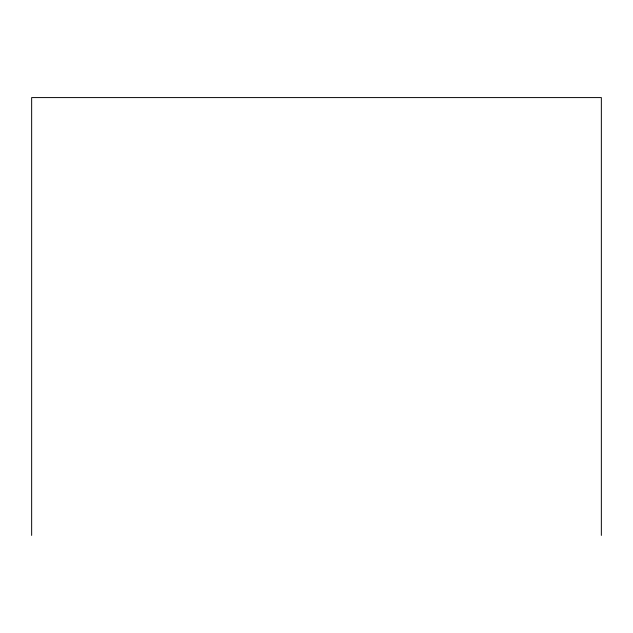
<?xml version="1.0" encoding="UTF-8"?>
<svg xmlns="http://www.w3.org/2000/svg" width="633" height="633" viewBox="0 0 633 633"><rect width="100%" height="100%" fill="white"/><g stroke="black" fill="none" stroke-linecap="round" stroke-linejoin="round"><path stroke-width="0.95" d="M601.35 535.415L601.35 97.585L31.65 97.585L31.65 535.415"/></g></svg>
